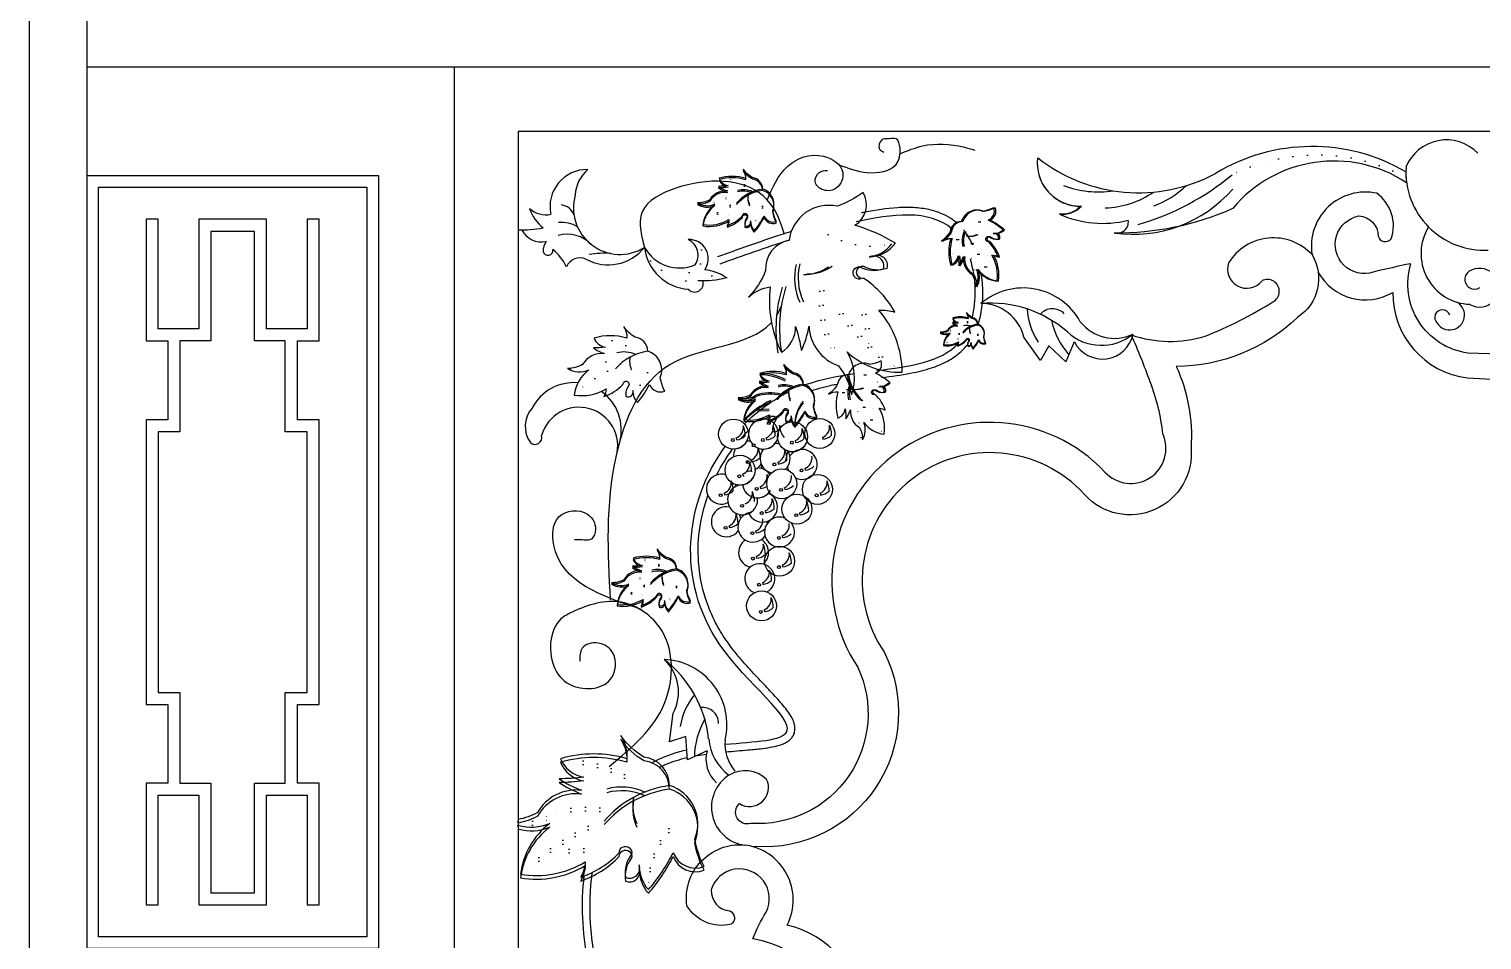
# Model space of a CAD drawing. Extents: x -66030 to 95157, y -13132 to 45879.
# Drawn here: x 39229 to 40480, y 41283 to 42067 of the extents above; entities that cross this region are included whole.
import ezdxf

# ---------------------------------------------------------------- set-up
doc = ezdxf.new("R2010")
doc.units = 0
doc.header["$LTSCALE"] = 100
doc.header["$MEASUREMENT"] = 0
doc.linetypes.add('DOT2', pattern=[0.125, 0, -0.125])
for name, color, linetype in [('3', 11, 'CONTINUOUS'), ('4', 121, 'CONTINUOUS'), ('7', 105, 'CONTINUOUS')]:
    doc.layers.add(name, color=color, linetype=linetype)

msp = doc.modelspace()

# ---------------------------------------------------------------- hatches: boundary and pattern name
at = {"layer": '3'}
h = msp.add_hatch(dxfattribs=at)
h.set_pattern_fill('ANGLE', color=256, scale=1.305361, style=0)
h.set_pattern_definition([(360, (38368.544, 41294.638), (4e-15, 9.11795), [6.631235, -2.486713]), (90, (38368.544, 41294.638), (-9.11795, 5e-15), [6.631235, -2.486713])])
h.paths.add_polyline_path([(39836, 41713.3, 1), (39833.5, 41713.3, 1)])
h = msp.add_hatch(dxfattribs=at)
h.set_pattern_fill('ANGLE', color=256, scale=1.305361, style=0)
h.set_pattern_definition([(360, (38394.289, 41294.638), (4e-15, 9.11795), [6.631235, -2.486713]), (90, (38394.289, 41294.638), (-9.11795, 5e-15), [6.631235, -2.486713])])
h.paths.add_polyline_path([(39861.7, 41713.3, 1), (39859.2, 41713.3, 1)])
h = msp.add_hatch(dxfattribs=at)
h.set_pattern_fill('ANGLE', color=256, scale=1.305361, style=0)
h.set_pattern_definition([(360, (38419.318, 41292.344), (4e-15, 9.11795), [6.631235, -2.486713]), (90, (38419.318, 41292.344), (-9.11795, 5e-15), [6.631235, -2.486713])])
h.paths.add_polyline_path([(39886.8, 41711, 1), (39884.3, 41711, 1)])
h = msp.add_hatch(dxfattribs=at)
h.set_pattern_fill('ANGLE', color=256, scale=1.305361, style=0)
h.set_pattern_definition([(360, (38381.267, 41275.691), (4e-15, 9.11795), [6.631235, -2.486713]), (90, (38381.267, 41275.691), (-9.11795, 5e-15), [6.631235, -2.486713])])
h.paths.add_polyline_path([(39848.7, 41694.3, 1), (39846.2, 41694.3, 1)])
h = msp.add_hatch(dxfattribs=at)
h.set_pattern_fill('ANGLE', color=256, scale=1.305361, style=0)
h.set_pattern_definition([(360, (38404.32, 41273.697), (4e-15, 9.11795), [6.631235, -2.486713]), (90, (38404.32, 41273.697), (-9.11795, 5e-15), [6.631235, -2.486713])])
h.paths.add_polyline_path([(39871.8, 41692.3, 1), (39869.3, 41692.3, 1)])
h = msp.add_hatch(dxfattribs=at)
h.set_pattern_fill('ANGLE', color=256, scale=1.305361, style=0)
h.set_pattern_definition([(360, (38374.061, 41263.518), (4e-15, 9.11795), [6.631235, -2.486713]), (90, (38374.061, 41263.518), (-9.11795, 5e-15), [6.631235, -2.486713])])
h.paths.add_polyline_path([(39841.5, 41682.1, 1), (39839, 41682.1, 1)])
h = msp.add_hatch(dxfattribs=at)
h.set_pattern_fill('ANGLE', color=256, scale=1.305361, style=0)
h.set_pattern_definition([(360, (38427.644, 41268.495), (4e-15, 9.11795), [6.631235, -2.486713]), (90, (38427.644, 41268.495), (-9.11795, 5e-15), [6.631235, -2.486713])])
h.paths.add_polyline_path([(39895.1, 41687.1, 1), (39892.6, 41687.1, 1)])
h = msp.add_hatch(dxfattribs=at)
h.set_pattern_fill('ANGLE', color=256, scale=1.305361, style=0)
h.set_pattern_definition([(360, (38389.108, 41252.608), (4e-15, 9.11795), [6.631235, -2.486713]), (90, (38389.108, 41252.608), (-9.11795, 5e-15), [6.631235, -2.486713])])
h.paths.add_polyline_path([(39856.6, 41671.2, 1), (39854.1, 41671.2, 1)])
h = msp.add_hatch(dxfattribs=at)
h.set_pattern_fill('ANGLE', color=256, scale=1.305361, style=0)
h.set_pattern_definition([(360, (38410.029, 41251.833), (4e-15, 9.11795), [6.631235, -2.486713]), (90, (38410.029, 41251.833), (-9.11795, 5e-15), [6.631235, -2.486713])])
h.paths.add_polyline_path([(39877.5, 41670.4, 1), (39875, 41670.4, 1)])
h = msp.add_hatch(dxfattribs=at)
h.set_pattern_fill('ANGLE', color=256, scale=1.305361, style=0)
h.set_pattern_definition([(360, (38358.1465, 41247.1805), (4e-15, 9.11795), [6.631235, -2.486713]), (90, (38358.1465, 41247.1805), (-9.11795, 5e-15), [6.631235, -2.486713])])
h.paths.add_polyline_path([(39825.6, 41665.8, 1.000002), (39823.1, 41665.8, 1.000002)])
h = msp.add_hatch(dxfattribs=at)
h.set_pattern_fill('ANGLE', color=256, scale=1.305361, style=0)
h.set_pattern_definition([(360, (38376.356, 41237.9775), (4e-15, 9.11795), [6.631235, -2.486713]), (90, (38376.356, 41237.9775), (-9.11795, 5e-15), [6.631235, -2.486713])])
h.paths.add_polyline_path([(39843.8, 41656.6, 1), (39841.3, 41656.6, 1)])
h = msp.add_hatch(dxfattribs=at)
h.set_pattern_fill('ANGLE', color=256, scale=1.305361, style=0)
h.set_pattern_definition([(360, (38440.723, 41247.029), (4e-15, 9.11795), [6.631235, -2.486713]), (90, (38440.723, 41247.029), (-9.11795, 5e-15), [6.631235, -2.486713])])
h.paths.add_polyline_path([(39908.2, 41665.6, 1), (39905.7, 41665.6, 1)])
h = msp.add_hatch(dxfattribs=at)
h.set_pattern_fill('ANGLE', color=256, scale=1.305361, style=0)
h.set_pattern_definition([(360, (38393.379, 41231.832), (4e-15, 9.11795), [6.631235, -2.486713]), (90, (38393.379, 41231.832), (-9.11795, 5e-15), [6.631235, -2.486713])])
h.paths.add_polyline_path([(39860.8, 41650.4, 1), (39858.3, 41650.4, 1)])
h = msp.add_hatch(dxfattribs=at)
h.set_pattern_fill('ANGLE', color=256, scale=1.305361, style=0)
h.set_pattern_definition([(360, (38423.086, 41230.034), (4e-15, 9.11795), [6.631235, -2.486713]), (90, (38423.086, 41230.034), (-9.11795, 5e-15), [6.631235, -2.486713])])
h.paths.add_polyline_path([(39890.5, 41648.6, 1), (39888, 41648.6, 1)])
h = msp.add_hatch(dxfattribs=at)
h.set_pattern_fill('ANGLE', color=256, scale=1.305361, style=0)
h.set_pattern_definition([(360, (38362.34, 41219.0835), (4e-15, 9.11795), [6.631235, -2.486713]), (90, (38362.34, 41219.0835), (-9.11795, 5e-15), [6.631235, -2.486713])])
h.paths.add_polyline_path([(39829.8, 41637.7, 1), (39827.3, 41637.7, 1)])
h = msp.add_hatch(dxfattribs=at)
h.set_pattern_fill('ANGLE', color=256, scale=1.305361, style=0)
h.set_pattern_definition([(360, (38385.255, 41214.478), (4e-15, 9.11795), [6.631235, -2.486713]), (90, (38385.255, 41214.478), (-9.11795, 5e-15), [6.631235, -2.486713])])
h.paths.add_polyline_path([(39852.7, 41633.1, 1), (39850.2, 41633.1, 1)])
h = msp.add_hatch(dxfattribs=at)
h.set_pattern_fill('ANGLE', color=256, scale=1.305361, style=0)
h.set_pattern_definition([(360, (38408.104, 41210.353), (4e-15, 9.11795), [6.631235, -2.486713]), (90, (38408.104, 41210.353), (-9.11795, 5e-15), [6.631235, -2.486713])])
h.paths.add_polyline_path([(39875.5, 41629, 1), (39873, 41629, 1)])
h = msp.add_hatch(dxfattribs=at)
h.set_pattern_fill('ANGLE', color=256, scale=1.305361, style=0)
h.set_pattern_definition([(360, (38385.777, 41192.62), (4e-15, 9.11795), [6.631235, -2.486713]), (90, (38385.777, 41192.62), (-9.11795, 5e-15), [6.631235, -2.486713])])
h.paths.add_polyline_path([(39853.2, 41611.2, 1), (39850.7, 41611.2, 1)])
h = msp.add_hatch(dxfattribs=at)
h.set_pattern_fill('ANGLE', color=256, scale=1.305361, style=0)
h.set_pattern_definition([(360, (38408.2155, 41185.261), (4e-15, 9.11795), [6.631235, -2.486713]), (90, (38408.2155, 41185.261), (-9.11795, 5e-15), [6.631235, -2.486713])])
h.paths.add_polyline_path([(39875.7, 41603.9, 1), (39873.2, 41603.9, 1)])
h = msp.add_hatch(dxfattribs=at)
h.set_pattern_fill('ANGLE', color=256, scale=1.305361, style=0)
h.set_pattern_definition([(360, (38391.134, 41170.091), (4e-15, 9.11795), [6.631235, -2.486713]), (90, (38391.134, 41170.091), (-9.11795, 5e-15), [6.631235, -2.486713])])
h.paths.add_polyline_path([(39858.6, 41588.7, 1), (39856.1, 41588.7, 1)])
h = msp.add_hatch(dxfattribs=at)
h.set_pattern_fill('ANGLE', color=256, scale=1.305361, style=0)
h.set_pattern_definition([(360, (38392.621, 41146.725), (4e-15, 9.11795), [6.631235, -2.486713]), (90, (38392.621, 41146.725), (-9.11795, 5e-15), [6.631235, -2.486713])])
h.paths.add_polyline_path([(39860.1, 41565.3, 1), (39857.6, 41565.3, 1)])

# ---------------------------------------------------------------- linework, layer by layer
at = {"layer": '3', "linetype": 'DOT2'}
for p, q in [((39830.8, 41907.7), (39820.7, 41907.3)), ((39830.8, 41906.4), (39820.7, 41906)), ((40053.2, 41871.9), (40053.6, 41861.8)), ((40054.4, 41871.9), (40054.9, 41861.8)), ((39946.1, 41821.2), (39951.6, 41796.4)), ((39949.3, 41821.7), (39954.7, 41796.9)), ((40028.6, 41800.5), (40022.8, 41800.3)), ((40028.6, 41799.8), (40022.8, 41799.5)), ((39725.1, 41763), (39712.6, 41762.5)), ((39954.8, 41740.1), (39955.2, 41729.9)), ((39956.1, 41740.1), (39956.5, 41729.9)), ((39756.9, 41580.7), (39746.7, 41580.3)), ((39756.9, 41579.4), (39746.7, 41579)), ((39706.3, 41361.7), (39681, 41360.6)), ((39706.3, 41358.5), (39681, 41357.4))]:
    msp.add_line(p, q, dxfattribs=at)
at = {"layer": '3'}
for p, q in [((40099.6, 41781.7), (40085.2, 41801.9)), ((40106.8, 41794.5), (40099.6, 41781.7)), ((40121.4, 41780.7), (40106.8, 41794.5)), ((40128.7, 41797.9), (40121.4, 41780.7)), ((39865.9, 41739.8), (39855.8, 41739.3)), ((39865.9, 41738.5), (39855.8, 41738.1)), ((39837.6, 41715), (39838, 41713.5)), ((39863.3, 41715), (39863.7, 41713.5)), ((39888.4, 41712.7), (39888.8, 41711.2)), ((39911.8, 41715.5), (39912.2, 41714)), ((39850.3, 41696.1), (39850.7, 41694.6)), ((39873.4, 41694.1), (39873.8, 41692.6)), ((39843.1, 41683.9), (39843.5, 41682.4)), ((39896.7, 41688.9), (39897.1, 41687.4)), ((39827.2, 41667.6), (39827.6, 41666.1)), ((39858.2, 41673), (39858.6, 41671.5)), ((39879.1, 41672.2), (39879.5, 41670.7)), ((39909.8, 41667.4), (39910.2, 41665.9)), ((39862.4, 41652.2), (39862.8, 41650.7)), ((39892.1, 41650.4), (39892.5, 41648.9)), ((39831.4, 41639.5), (39831.8, 41638)), ((39854.3, 41634.9), (39854.7, 41633.4)), ((39877.1, 41630.7), (39877.6, 41629.2)), ((39854.8, 41613), (39855.2, 41611.5)), ((39877.3, 41605.6), (39877.7, 41604.1)), ((39860.2, 41590.5), (39860.6, 41589)), ((39861.7, 41567.1), (39862.1, 41565.6)), ((39780.2, 41453.4), (39783.3, 41478.1)), ((39794.1, 41458.1), (39780.2, 41453.4)), ((39795.6, 41438), (39794.1, 41458.1)), ((39812.6, 41445.7), (39795.6, 41438))]:
    msp.add_line(p, q, dxfattribs=at)
for points in [[(39853.1, 41893.5, 0.062935), (39861.6, 41906.3, 0.413829), (39872.2, 41901.5, -0.069488), (39869.1, 41911, 0.446434), (39860.3, 41929.4, 0.384165), (39851.5, 41939.2, -0.105553), (39843.6, 41946.6, -0.150517), (39845.7, 41938.6, 0.143109), (39822.8, 41938.6, 0.263895), (39830.8, 41932.3, -0.03396), (39822.3, 41931.7, 0.062821), (39830.1, 41927.7, 0.303058), (39814.9, 41920.1, -0.130881), (39804.2, 41917.4, 0.237341), (39819.1, 41916.3, 0.201616), (39809, 41898.8, 0.176966), (39831.3, 41903.1, -0.109857), (39829.7, 41897.8, 0.120189), (39843, 41906.3)], [(39853.1, 41892.2, 0.062935), (39861.6, 41905, 0.413829), (39872.2, 41900.2, -0.069488), (39869.1, 41909.8, 0.446434), (39860.3, 41928.1, 0.384165), (39851.5, 41937.9, -0.105553), (39843.6, 41945.3, -0.150517), (39845.7, 41937.4, 0.143109), (39822.8, 41937.4, 0.263895), (39830.8, 41931, -0.03396), (39822.3, 41930.5, 0.062821), (39830.1, 41926.4, 0.303058), (39814.9, 41918.8, -0.130881), (39804.2, 41916.1, 0.237341), (39819.1, 41915.1, 0.201616), (39809, 41897.6, 0.176966), (39831.3, 41901.8, -0.109857), (39829.7, 41896.5, 0.120189), (39843, 41905)], [(40096.8, 41951.7, 0.414214), (40133.9, 41914.6, -6.277895), (40133.9, 41914.6, -0.260301), (40115.9, 41907.9)], [(39974.7, 41882.7, 0.062935), (39939.7, 41898.2, 0.413829), (39946.9, 41926.4, -0.069488), (39924.7, 41914.5, 0.446434), (39883.2, 41885.1, 0.384165), (39862.9, 41859.2, -0.105553), (39848.1, 41836.4, -0.150517), (39866.8, 41845.1, 0.143109), (39876.5, 41788.8, 0.263895), (39888.8, 41811.1, -0.03396), (39893.8, 41790.4, 0.062821), (39900.3, 41811.3, 0.303058), (39925.7, 41777.1, -0.130881), (39936.8, 41752.1, 0.237341), (39933, 41789.2, 0.201616), (39980.5, 41771.8, 0.176966), (39960.5, 41825, -0.109857), (39974.2, 41823.3, 0.120189), (39947.6, 41852.4)], [(40931.8, 41879.5, 0.491097), (40876.1, 41925.7, 0.330959), (40863.5, 41886.5, 0.600598), (40874.9, 41888.7, -0.397649), (40891.4, 41906.2, -1.088849), (40876.6, 41857.3, 0.049889), (40852.5, 41866.7, -0.409372), (40765.8, 41788.2, -0.018874), (40467.5, 41788.2, -0.46316), (40418.5, 41865.1, 0.01029), (40386.1, 41857.9, -1.069441), (40373.8, 41906.2, -0.397649), (40390.3, 41888.7, 0.600598), (40401.6, 41886.5, 0.330959), (40389.1, 41925.7, 0.528587), (40333.4, 41872.9)], [(39843, 41906.3, -1.132636), (39847.3, 41905.7, 0.212415), (39845.1, 41897.8, 0.655701), (39849.9, 41902, 0.197167), (39853.1, 41893.5)], [(39843, 41905, -1.132636), (39847.3, 41904.5, 0.212415), (39845.1, 41896.5, 0.655701), (39849.9, 41900.7, 0.197167), (39853.1, 41892.2)], [(40067.4, 41894.2, 0.062935), (40054.6, 41902.7, 0.413829), (40059.4, 41913.3, -0.069488), (40049.9, 41910.1, 0.446434), (40031.5, 41901.4, 0.384165), (40021.7, 41892.6, -0.105553), (40014.3, 41884.6, -0.150517), (40022.3, 41886.8, 0.143109), (40022.3, 41863.9, 0.263895), (40028.6, 41871.9, -0.03396), (40029.2, 41863.4, 0.062821), (40033.2, 41871.2, 0.303058), (40040.8, 41855.9, -0.130881), (40043.5, 41845.3, 0.237341), (40044.6, 41860.2, 0.201616), (40062.1, 41850.1, 0.176966), (40057.8, 41872.4, -0.109857), (40063.1, 41870.8, 0.120189), (40054.6, 41884.1)], [(40068.6, 41894.2, 0.062935), (40055.9, 41902.7, 0.413829), (40060.7, 41913.3, -0.069488), (40051.1, 41910.1, 0.446434), (40032.8, 41901.4, 0.384165), (40023, 41892.6, -0.105553), (40015.6, 41884.6, -0.150517), (40023.5, 41886.8, 0.143109), (40023.5, 41863.9, 0.263895), (40029.9, 41871.9, -0.03396), (40030.4, 41863.4, 0.062821), (40034.4, 41871.2, 0.303058), (40042.1, 41855.9, -0.130881), (40044.8, 41845.3, 0.237341), (40045.8, 41860.2, 0.201616), (40063.3, 41850.1, 0.176966), (40059.1, 41872.4, -0.109857), (40064.4, 41870.8, 0.120189), (40055.9, 41884.1)], [(40054.6, 41884.1, -1.132636), (40055.2, 41888.4, 0.212415), (40063.1, 41886.2, 0.655701), (40058.9, 41891, 0.197167), (40067.4, 41894.2)], [(40055.9, 41884.1, -1.132636), (40056.4, 41888.4, 0.212415), (40064.4, 41886.2, 0.655701), (40060.2, 41891, 0.197167), (40068.6, 41894.2)], [(39944.5, 41851.9, -1.132636), (39944, 41862.5, 0.212415), (39964.5, 41860.7, 0.655701), (39952, 41870.7, 0.197167), (39971.5, 41882.2)], [(39947.6, 41852.4, -1.132636), (39947.1, 41863.1, 0.212415), (39967.6, 41861.3, 0.655701), (39955.1, 41871.2, 0.197167), (39974.7, 41882.7)], [(40333.4, 41872.9, 0.494248), (40261.6, 41865.9, 0.848525), (40290.1, 41850.2, 0.848525)], [(40041.5, 41792.3, 0.062935), (40046.4, 41799.7, 0.413829), (40052.5, 41796.9, -0.069488), (40050.7, 41802.4, 0.446434), (40045.7, 41813, 0.384165), (40040.6, 41818.7, -0.105553), (40036, 41823, -0.150517), (40037.2, 41818.4, 0.143109), (40024, 41818.4, 0.263895), (40028.6, 41814.7, -0.03396), (40023.7, 41814.4, 0.062821), (40028.2, 41812.1, 0.303058), (40019.4, 41807.6, -0.130881), (40013.3, 41806.1, 0.237341), (40021.9, 41805.5, 0.201616), (40016, 41795.4, 0.176966), (40028.9, 41797.8, -0.109857), (40028, 41794.8, 0.120189), (40035.7, 41799.7)], [(40041.5, 41791.6, 0.062935), (40046.4, 41798.9, 0.413829), (40052.5, 41796.2, -0.069488), (40050.7, 41801.7, 0.446434), (40045.7, 41812.3, 0.384165), (40040.6, 41817.9, -0.105553), (40036, 41822.2, -0.150517), (40037.2, 41817.6, 0.143109), (40024, 41817.6, 0.263895), (40028.6, 41814, -0.03396), (40023.7, 41813.6, 0.062821), (40028.2, 41811.3, 0.303058), (40019.4, 41806.9, -0.130881), (40013.3, 41805.4, 0.237341), (40021.9, 41804.8, 0.201616), (40016, 41794.7, 0.176966), (40028.9, 41797.1, -0.109857), (40028, 41794.1, 0.120189), (40035.7, 41798.9)], [(39752.5, 41745.5, 0.062935), (39763, 41761.2, 0.413829), (39776.1, 41755.3, -0.069488), (39772.2, 41767.1, 0.446434), (39761.4, 41789.7, 0.384165), (39750.6, 41801.8, -0.105553), (39740.8, 41810.9, -0.150517), (39743.4, 41801.1, 0.143109), (39715.2, 41801.1, 0.263895), (39725, 41793.3, -0.03396), (39714.6, 41792.6, 0.062821), (39724.1, 41787.7, 0.303058), (39705.4, 41778.2, -0.130881), (39692.3, 41774.9, 0.237341), (39710.6, 41773.6, 0.201616), (39698.2, 41752, 0.176966), (39725.7, 41757.3, -0.109857), (39723.7, 41750.7, 0.120189), (39740.1, 41761.2)], [(40035.7, 41799.7, -1.132636), (40038.1, 41799.4, 0.212415), (40036.9, 41794.8, 0.655701), (40039.7, 41797.2, 0.197167), (40041.5, 41792.3)], [(40035.7, 41798.9, -1.132636), (40038.1, 41798.6, 0.212415), (40036.9, 41794.1, 0.655701), (40039.7, 41796.5, 0.197167), (40041.5, 41791.6)], [(39970.3, 41762.4, 0.062935), (39957.5, 41770.9, 0.413829), (39962.3, 41781.5, -0.069488), (39952.8, 41778.3, 0.446434), (39934.4, 41769.6, 0.384165), (39924.6, 41760.8, -0.105553), (39917.2, 41752.8, -0.150517), (39925.2, 41754.9, 0.143109), (39925.2, 41732.1, 0.263895), (39931.5, 41740, -0.03396), (39932.1, 41731.5, 0.062821), (39936.1, 41739.3, 0.303058), (39943.7, 41724.1, -0.130881), (39946.4, 41713.5, 0.237341), (39947.5, 41728.4, 0.201616), (39965, 41718.3, 0.176966), (39960.7, 41740.6, -0.109857), (39966, 41739, 0.120189), (39957.5, 41752.3)], [(39888.2, 41725.6, 0.062935), (39896.7, 41738.3, 0.413829), (39907.3, 41733.5, -0.069488), (39904.1, 41743.1, 0.446434), (39895.4, 41761.4, 0.384165), (39886.6, 41771.2, -0.105553), (39878.6, 41778.7, -0.150517), (39880.7, 41770.7, 0.143109), (39857.9, 41770.7, 0.263895), (39865.9, 41764.3, -0.03396), (39857.4, 41763.8, 0.062821), (39865.2, 41759.8, 0.303058), (39849.9, 41752.1, -0.130881), (39839.3, 41749.5, 0.237341), (39854.2, 41748.4, 0.201616), (39844.1, 41730.9, 0.176966), (39866.4, 41735.1, -0.109857), (39864.8, 41729.8, 0.120189), (39878.1, 41738.3)], [(39888.2, 41724.3, 0.062935), (39896.7, 41737, 0.413829), (39907.3, 41732.3, -0.069488), (39904.1, 41741.8, 0.446434), (39895.4, 41760.2, 0.384165), (39886.6, 41770, -0.105553), (39878.6, 41777.4, -0.150517), (39880.7, 41769.4, 0.143109), (39857.9, 41769.4, 0.263895), (39865.9, 41763.1, -0.03396), (39857.4, 41762.5, 0.062821), (39865.2, 41758.5, 0.303058), (39849.9, 41750.8, -0.130881), (39839.3, 41748.2, 0.237341), (39854.2, 41747.1, 0.201616), (39844.1, 41729.6, 0.176966), (39866.4, 41733.9, -0.109857), (39864.8, 41728.6, 0.120189), (39878.1, 41737)], [(39740.1, 41761.2, -1.132636), (39745.3, 41760.6, 0.212415), (39742.7, 41750.7, 0.655701), (39748.6, 41756, 0.197167), (39752.5, 41745.5)], [(39956.3, 41752.3, -1.132636), (39956.8, 41756.5, 0.212415), (39964.8, 41754.4, 0.655701), (39960.5, 41759.2, 0.197167), (39969, 41762.4)], [(39957.5, 41752.3, -1.132636), (39958.1, 41756.5, 0.212415), (39966, 41754.4, 0.655701), (39961.8, 41759.2, 0.197167), (39970.3, 41762.4)], [(39866.5, 41731.3, -1.132636), (39871.8, 41730.6, 0.212415), (39869.1, 41720.8, 0.655701), (39875, 41726, 0.197167), (39879, 41715.6)], [(39878.1, 41738.3, -1.132636), (39882.3, 41737.8, 0.212415), (39880.2, 41729.8, 0.655701), (39885, 41734.1, 0.197167), (39888.2, 41725.6)], [(39878.1, 41737, -1.132636), (39882.3, 41736.5, 0.212415), (39880.2, 41728.6, 0.655701), (39885, 41732.8, 0.197167), (39888.2, 41724.3)], [(39779.2, 41566.5, 0.062935), (39787.7, 41579.2, 0.413829), (39798.3, 41574.5, -0.069488), (39795.1, 41584, 0.446434), (39786.4, 41602.4, 0.384165), (39777.6, 41612.1, -0.105553), (39769.6, 41619.6, -0.150517), (39771.7, 41611.6, 0.143109), (39748.9, 41611.6, 0.263895), (39756.8, 41605.2, -0.03396), (39748.3, 41604.7, 0.062821), (39756.1, 41600.7, 0.303058), (39740.9, 41593, -0.130881), (39730.3, 41590.4, 0.237341), (39745.2, 41589.3, 0.201616), (39735.1, 41571.8, 0.176966), (39757.4, 41576.1, -0.109857), (39755.8, 41570.7, 0.120189), (39769.1, 41579.2)], [(39779.2, 41565.2, 0.062935), (39787.7, 41578, 0.413829), (39798.3, 41573.2, -0.069488), (39795.1, 41582.7, 0.446434), (39786.4, 41601.1, 0.384165), (39777.6, 41610.9, -0.105553), (39769.6, 41618.3, -0.150517), (39771.7, 41610.3, 0.143109), (39748.9, 41610.3, 0.263895), (39756.8, 41604, -0.03396), (39748.3, 41603.4, 0.062821), (39756.1, 41599.4, 0.303058), (39740.9, 41591.8, -0.130881), (39730.3, 41589.1, 0.237341), (39745.2, 41588.1, 0.201616), (39735.1, 41570.5, 0.176966), (39757.4, 41574.8, -0.109857), (39755.8, 41569.5, 0.120189), (39769.1, 41578)], [(39769.1, 41579.2, -1.132636), (39773.3, 41578.7, 0.212415), (39771.2, 41570.7, 0.655701), (39776, 41575, 0.197167), (39779.2, 41566.5)], [(39769.1, 41578, -1.132636), (39773.3, 41577.4, 0.212415), (39771.2, 41569.5, 0.655701), (39776, 41573.7, 0.197167), (39779.2, 41565.2)], [(39942.3, 41517.7, -0.570586), (39850.1, 41383.2, -0.80418), (39840.4, 41400.2, 0.750836), (39863.8, 41421.1, 0.334602), (39831.5, 41424.8, 0.420234)], [(39762.1, 41326.2, 0.062935), (39783.4, 41358, 0.413829), (39809.9, 41346.1, -0.069488), (39801.9, 41369.9, 0.446434), (39780.1, 41415.8, 0.384165), (39758.1, 41440.3, -0.105553), (39738.2, 41458.8, -0.150517), (39743.5, 41438.9, 0.143109), (39686.4, 41438.9, 0.263895), (39706.3, 41423, -0.03396), (39685.1, 41421.7, 0.062821), (39704.5, 41411.7, 0.303058), (39666.5, 41392.5, -0.083828), (39649.8, 41386.6)], [(39762.1, 41323, 0.062935), (39783.4, 41354.8, 0.413829), (39809.9, 41342.9, -0.069488), (39801.9, 41366.8, 0.446434), (39780.1, 41412.6, 0.384165), (39758.1, 41437.1, -0.105553), (39738.2, 41455.7, -0.150517), (39743.5, 41435.8, 0.143109), (39686.4, 41435.8, 0.263895), (39706.3, 41419.8, -0.03396), (39685.1, 41418.5, 0.062821), (39704.5, 41408.5, 0.303058), (39666.5, 41389.3, -0.083828), (39649.8, 41383.5)], [(39649.8, 41381.6, 0.16978), (39677.1, 41383.2, 0.201616), (39651.9, 41339.4, 0.176966), (39707.6, 41350, -0.109857), (39703.7, 41336.8, 0.120189), (39736.9, 41358)], [(39649.8, 41378.4, 0.16978), (39677.1, 41380, 0.201616), (39651.9, 41336.2, 0.176966), (39707.6, 41346.9, -0.109857), (39703.7, 41333.6, 0.120189), (39736.9, 41354.8)], [(39736.9, 41358, -1.132636), (39747.5, 41356.7, 0.212415), (39742.2, 41336.8, 0.655701), (39754.1, 41347.4, 0.197167), (39762.1, 41326.2)], [(39736.9, 41354.8, -1.132636), (39747.5, 41353.5, 0.212415), (39742.2, 41333.6, 0.655701), (39754.1, 41344.2, 0.197167), (39762.1, 41323)], [(39802.2, 40879.7, -0.473789), (39762.6, 40939.7, -0.330959), (39802.8, 40948.7, -0.600598), (39799.6, 40937.6, 0.397649), (39780.7, 40922.7, 1.069441), (39829.9, 40930.7, -0.01029), (39825.6, 40963.6, 0.453682), (39909.2, 41037.5, 0.036671), (39922.6, 41190.5, 0.409372), (39852, 41283.7, -0.049889), (39863.4, 41306.9, 1.088849), (39816, 41325.9, 0.397649), (39832, 41307.9, -0.600598), (39833.2, 41296.4, -0.330959), (39795.2, 41312.3, -0.48343), (39844.6, 41364.6, -0.48343)]]:
    msp.add_lwpolyline(points, format="xyb", dxfattribs=at)
for points in [[(39288.7, 41285.4), (39288.7, 41931), (39519.5, 41931), (39519.5, 41285.4)], [(39864.6, 41728.7), (39866.8, 41728.7), (39866.8, 41726.8), (39864.6, 41726.8)], [(39851.6, 41709.7), (39853.7, 41709.7), (39853.7, 41707.8), (39851.6, 41707.8)]]:
    msp.add_lwpolyline(points, close=True, dxfattribs=at)
for points in [[(39329.5, 41903.4), (39329.5, 41798.6), (39348.3, 41798.6), (39348.3, 41730.8), (39329.5, 41730.8), (39329.5, 41485.6), (39348.3, 41485.6), (39348.3, 41417.8), (39329.5, 41417.8), (39329.5, 41313), (39340, 41313), (39340, 41407.4), (39374.9, 41407.4), (39374.9, 41313), (39433.3, 41313), (39433.3, 41407.4), (39468.2, 41407.4), (39468.2, 41313), (39478.6, 41313), (39478.6, 41417.8), (39459.9, 41417.8), (39459.9, 41485.6), (39478.6, 41485.6), (39478.6, 41730.8), (39459.9, 41730.8), (39459.9, 41798.6), (39478.6, 41798.6), (39478.6, 41903.4), (39468.2, 41903.4), (39468.2, 41809), (39433.3, 41809), (39433.3, 41903.4), (39374.9, 41903.4), (39374.9, 41809), (39340, 41809), (39340, 41903.4), (39329.5, 41903.4)], [(39468.2, 41720.4), (39449.4, 41720.4), (39449.4, 41798.6), (39422.8, 41798.6), (39422.8, 41892.9), (39385.3, 41892.9), (39385.3, 41798.6), (39358.7, 41798.6), (39358.7, 41720.4), (39340, 41720.4), (39340, 41496), (39358.7, 41496), (39358.7, 41417.8), (39385.3, 41417.8), (39385.3, 41323.5), (39422.8, 41323.5), (39422.8, 41417.8), (39449.4, 41417.8), (39449.4, 41496), (39468.2, 41496), (39468.2, 41720.4)]]:
    msp.add_lwpolyline(points, dxfattribs=at)
for centre, radius in [((39835.3, 41718.4), 12.9), ((39909.6, 41718.9), 12.9), ((39886.1, 41716.1), 12.9), ((39834.7, 41713.3), 1.25), ((39860.5, 41713.3), 1.25), ((39885.5, 41711), 1.25), ((39840.9, 41687.3), 12.9), ((39847.5, 41694.3), 1.25), ((39870.5, 41692.3), 1.25), ((39840.3, 41682.1), 1.25), ((39876.8, 41675.6), 12.9), ((39893.8, 41687.1), 1.25), ((39907.5, 41670.8), 12.9), ((39855.3, 41671.2), 1.25), ((39876.2, 41670.4), 1.25), ((39824.3, 41665.8), 1.25), ((39842.6, 41656.6), 1.25), ((39889.9, 41653.8), 12.9), ((39906.9, 41665.6), 1.25), ((39859.6, 41650.4), 1.25), ((39889.3, 41648.6), 1.25), ((39828.5, 41637.7), 1.25), ((39851.5, 41633.1), 1.25), ((39874.3, 41629), 1.25), ((39875, 41609), 12.9), ((39852, 41611.2), 1.25), ((39874.4, 41603.9), 1.25), ((39859.4, 41570.5), 12.9), ((39857.3, 41588.7), 1.25), ((39858.8, 41565.3), 1.25)]:
    msp.add_circle(centre, radius, dxfattribs=at)
for centre, radius, start, end in [((40449.1, 41934.1), 37.6, 44.1065, 158.0098), ((40133.9, 41951.7), 37.1, 172.965, 271.2769), ((40184, 42066.5), 140.3, 231.7712, 298.2137), ((40333.4, 41805.5), 160.5, 59.7957, 121.19), ((39709.3, 41914.2), 32, 88.943, 191.8749), ((39730.4, 41922.3), 31.5, 130.6459, 176.1728), ((40352.3, 41839.9), 113.6, 56.6251, 140.1445), ((40481.7, 41944.2), 67.5, 176.6366, 272.859), ((40149.6, 42010.3), 83.4, 248.7645, 278.7027), ((40119.9, 42117.3), 227.6, 286.2792, 309.4973), ((40168.9, 41991.3), 81.5, 290.2293, 313.5843), ((39737.5, 41913.2), 40.1, 163.8249, 301.7262), ((39865.2, 41893.5), 36.2, 97.8053, 139.2196), ((39865.2, 41892.3), 36.2, 97.8053, 139.2196), ((39843.8, 41909.5), 19.3, 65.5982, 105.241), ((39843.8, 41908.3), 19.3, 65.5982, 105.241), ((39861.8, 41922.4), 14.2, 168.2194, 205.7267), ((39861.8, 41921.2), 14.2, 168.2194, 205.7267), ((40153.6, 41989.1), 75.9, 271.288, 304.6714), ((40179.9, 42003.3), 112.8, 261.361, 319.0473), ((39673.7, 41928), 20.8, 227.3739, 282.1483), ((39696.2, 41925.8), 38.9, 199.7625, 230.2817), ((39685.5, 41902.6), 13.2, 20.0879, 82.5909), ((40118.6, 41930.1), 22.4, 263.0941, 316.1731), ((40153.2, 41990.1), 90.3, 245.6125, 284.0101), ((40166.9, 42132), 240.2, 269.0673, 294.1326), ((39653, 41992.3), 98.1, 268.107, 280.7734), ((39670.1, 41903.1), 19.3, 207.4535, 281.3087), ((39687, 41873.8), 26.9, 58.8334, 95.185), ((40051.4, 41884.9), 19.3, 155.5982, 195.241), ((40052.6, 41884.9), 19.3, 155.5982, 195.241), ((40165.7, 41900.9), 9.54, 253.6359, 9.5676), ((40470.8, 41873.7), 43.6, 148.1648, 268.1248), ((39685.2, 41876.2), 13.8, 144.8291, 181.7373), ((39692.3, 41861.9), 28.6, 42.7072, 106.3644), ((39790, 41872.5), 14.8, 325.4258, 64.7433), ((39797.1, 41869.4), 16.5, 324.9747, 92.5588), ((40038.5, 41902.9), 14.2, 258.2194, 295.7267), ((40039.7, 41902.9), 14.2, 258.2194, 295.7267), ((39675.5, 41876.6), 4.28, 191.2977, 11.2976), ((39651.7, 41843.5), 44, 25.3718, 50.4402), ((39703.2, 41857.3), 12.8, 66.8113, 156.7474), ((39727.5, 41903.6), 39.5, 240.7752, 321.82), ((39724.9, 41793.9), 80.2, 86.496, 100.0201), ((39799.2, 41883.8), 40.8, 186.6059, 266.0619), ((39788.8, 41895.9), 34.5, 208.9948, 292.8578), ((39806.9, 41821), 39, 55.4742, 84.6007), ((39936.1, 41852.4), 48.3, 165.4748, 205.1177), ((39939.2, 41852.9), 48.3, 165.4748, 205.1177), ((39896.6, 41891.3), 35.4, 268.096, 305.6033), ((39899.7, 41891.8), 35.4, 268.096, 305.6033), ((40473.3, 41851.6), 8.39, 107.7222, 301.9385), ((40477.7, 41844.4), 16.7, 239.9588, 114.8303), ((39801.8, 41848.2), 7.48, 222.7308, 18.3861), ((39808.9, 41929), 78.5, 266.9368, 284.8623), ((39995.6, 41808.4), 123.8, 162.8632, 189.3848), ((39998.7, 41809), 123.8, 162.8632, 189.3848), ((40084.6, 41787.9), 56.3, 28.9534, 130.2071), ((40295, 41841.3), 10.2, 297.0346, 118.6985), ((40056.6, 41730.8), 100.4, 48.7869, 94.7639), ((40048.7, 41793.3), 37.5, 13.2548, 90.6463), ((40096.7, 42160.6), 386.1, 291.9877, 301.7198), ((40451.9, 41820.9), 12.8, 212.8916, 57.8287), ((40147.6, 41829.9), 59.6, 183.565, 212.772), ((40110, 41812.4), 13.9, 43.5506, 138.8138), ((40445.6, 41818.8), 6.62, 18.1011, 227.6821), ((40048.5, 41792.4), 20.9, 97.8053, 139.2196), ((40048.5, 41791.6), 20.9, 97.8053, 139.2196), ((40036.1, 41800.8), 11.1, 65.5982, 105.241), ((40046.5, 41809), 8.17, 168.2194, 205.7267), ((40046.5, 41808.3), 8.17, 168.2194, 205.7267), ((40174.4, 41830.9), 67, 192.4263, 221.2457), ((40152.1, 41837.9), 43.1, 227.0829, 309.0166), ((40163.2, 41838), 37.2, 217.9036, 295.5402), ((40152.9, 41810), 27, 206.8093, 347.9354), ((39579.7, 41540.8), 653.4, 19.916, 23.7337), ((40211.4, 41901.4), 103.2, 251.0436, 286.8275), ((39767.5, 41745.5), 44.6, 97.8053, 139.2196), ((39741.1, 41765.3), 23.8, 65.5982, 105.241), ((39763.3, 41781.2), 17.5, 168.2194, 205.7267), ((39857.5, 41721.2), 49.5, 62.9866, 89.5082), ((39857.5, 41719.9), 49.5, 62.9866, 89.5082), ((39969, 41774.5), 36.2, 187.8053, 229.2196), ((39970.2, 41774.5), 36.2, 187.8053, 229.2196), ((39698, 41722), 40.7, 85.1916, 152.5531), ((39698, 41722), 40.7, 344.8957, 54.4836), ((39900.3, 41725.6), 36.2, 97.8053, 139.2196), ((39900.3, 41724.3), 36.2, 97.8053, 139.2196), ((39878.9, 41741.6), 19.3, 65.5982, 105.241), ((39878.9, 41740.3), 19.3, 65.5982, 105.241), ((39896.9, 41754.5), 14.2, 168.2194, 205.7267), ((39896.9, 41753.2), 14.2, 168.2194, 205.7267), ((39953, 41753.1), 19.3, 155.5982, 195.241), ((39954.3, 41753.1), 19.3, 155.5982, 195.241), ((39940.1, 41771.1), 14.2, 258.2194, 295.7267), ((39941.4, 41771.1), 14.2, 258.2194, 295.7267), ((40035.4, 41701), 170.4, 5.8989, 21.4522), ((39845.2, 41765), 16.1, 256.3412, 305.665), ((39845.2, 41763.7), 16.1, 256.3412, 305.665), ((39904.6, 41670.4), 85.5, 115.7732, 135.0419), ((39904.6, 41669.2), 85.5, 115.7732, 135.0419), ((39866.8, 41718.2), 35.8, 74.5609, 109.9105), ((39866.8, 41717), 35.8, 74.5609, 109.9105), ((39918, 41727.4), 29.8, 139.8452, 183.414), ((39918, 41726.1), 29.8, 139.8452, 183.414), ((39679.7, 41725), 23.8, 138.5942, 215.6746), ((39702.2, 41708.1), 33.4, 344.4411, 164.3282), ((39861.1, 41718.4), 12.9, 235.2758, 222.4169), ((39833.8, 41724.3), 10, 292.4666, 7.5187), ((39825.2, 41717.3), 20.2, 358.8475, 24.1395), ((39859.5, 41724.3), 10, 292.4666, 7.5187), ((39851, 41717.3), 20.2, 358.8475, 24.1395), ((39884.5, 41722), 10, 292.4666, 7.5187), ((39876, 41715), 20.2, 358.8475, 24.1395), ((39908, 41724.7), 10, 292.4666, 7.5187), ((39911.5, 41725.6), 11.6, 273.7775, 315.0657), ((39899.5, 41717.8), 20.2, 358.8475, 24.1395), ((40056, 41592.4), 136.1, 43.2904, 213.2905), ((40177.4, 41706.1), 30.2, 222.4041, 24.3441), ((39664.4, 41715.4), 5.86, 226.6423, 16.5156), ((39848.1, 41699.5), 12.9, 151.447, 182.7057), ((39835.3, 41718.4), 12.9, 276.3174, 331.447), ((39837.2, 41725.1), 11.6, 273.7775, 315.0657), ((39848.1, 41699.5), 12.9, 82.2478, 96.3174), ((39846.5, 41705.3), 10, 292.4666, 7.5187), ((39838, 41698.4), 20.2, 358.8475, 24.1395), ((39871.1, 41697.5), 12.9, 141.1885, 256.0033), ((39861.1, 41718.4), 12.9, 262.2478, 321.1885), ((39848.1, 41699.5), 12.9, 21.0644, 28.7533), ((39863, 41725.1), 11.6, 273.7775, 315.0657), ((39871.1, 41697.5), 12.9, 72.8326, 90), ((39886.1, 41716.1), 12.9, 222.1242, 323.4902), ((39894.4, 41692.3), 12.9, 243.055, 145.5857), ((39888, 41722.8), 11.6, 273.7775, 315.0657), ((39839.3, 41693.2), 10, 292.4666, 7.5187), ((39830.8, 41686.2), 20.2, 358.8475, 24.1395), ((39850, 41706.2), 11.6, 273.7775, 315.0657), ((39848.1, 41699.5), 12.9, 296.0461, 329.0509), ((39848.1, 41699.5), 12.9, 296.0461, 329.0509), ((39869.5, 41703.3), 10, 292.4666, 7.5187), ((39873, 41704.2), 11.6, 273.7775, 315.0657), ((39861, 41696.4), 20.2, 358.8475, 24.1395), ((39871.1, 41697.5), 12.9, 313.2682, 29.5445), ((39892.9, 41698.1), 10, 292.4666, 7.5187), ((39824.9, 41671), 12.9, 73.3907, 295.605), ((39840.9, 41687.3), 12.9, 276.3174, 331.447), ((39842.7, 41694), 11.6, 273.7775, 279.0694), ((39848.1, 41699.5), 12.9, 264.8524, 283.0552), ((39855.9, 41676.4), 12.9, 127.5232, 132.9446), ((39855.9, 41676.4), 12.9, 33.4692, 90), ((39854.3, 41682.2), 10, 292.4666, 7.5187), ((39845.8, 41675.3), 20.2, 16.7024, 24.1395), ((39875.2, 41681.5), 10, 292.4666, 7.5187), ((39894.4, 41692.3), 12.9, 189.2699, 203.7617), ((39894.4, 41692.3), 12.9, 276.3174, 331.447), ((39896.3, 41699), 11.6, 273.7775, 315.0657), ((39823.4, 41676.8), 10, 292.4666, 7.5187), ((39826.8, 41677.7), 11.6, 273.7775, 315.0657), ((39843.1, 41661.8), 12.9, 90, 7.8501), ((39814.8, 41669.9), 20.2, 358.8475, 24.1395), ((39824.9, 41671), 12.9, 10.7704, 18.1102), ((39855.9, 41676.4), 12.9, 187.8469, 322.2871), ((39841.6, 41667.6), 10, 292.4666, 7.5187), ((39860.2, 41655.6), 12.9, 203.0112, 67.0901), ((39833.1, 41660.7), 20.2, 358.8475, 24.1395), ((39855.9, 41676.4), 12.9, 270, 330.3201), ((39857.8, 41683.1), 11.6, 273.7775, 303.1353), ((39878.7, 41682.3), 11.6, 273.7775, 315.0657), ((39905.9, 41676.7), 10, 292.4666, 7.5187), ((39909.4, 41677.5), 11.6, 273.7775, 315.0657), ((39897.4, 41669.7), 20.2, 358.8475, 24.1395), ((39829.1, 41642.9), 12.9, 77.4049, 323.8449), ((39860.2, 41655.6), 12.9, 134.1435, 136.1434), ((39858.6, 41661.5), 10, 292.4666, 7.5187), ((39850.1, 41654.5), 20.2, 358.8475, 24.1395), ((39888.3, 41659.7), 10, 292.4666, 7.5187), ((39879.8, 41652.7), 20.2, 358.8475, 24.1395), ((39827.6, 41648.7), 10, 292.4666, 7.5187), ((39819, 41641.8), 20.2, 358.8475, 24.1395), ((39852, 41638.3), 12.9, 98.1704, 324.1661), ((39829.1, 41642.9), 12.9, 13.4267, 29.4604), ((39850.5, 41644.1), 10, 292.4666, 7.5187), ((39874.9, 41634.1), 12.9, 68.827, 36.6138), ((39862.1, 41662.3), 11.6, 273.7775, 315.0657), ((39852, 41638.3), 12.9, 15.3646, 23.0112), ((39891.8, 41660.5), 11.6, 273.7775, 315.0657), ((39831, 41649.6), 11.6, 273.7775, 315.0657), ((39853.9, 41645), 11.6, 273.7775, 315.0657), ((39873.3, 41640), 10, 292.4666, 7.5187), ((39876.8, 41640.8), 11.6, 273.7775, 315.0657), ((39852.6, 41616.4), 12.9, 123.2394, 257.4651), ((39851, 41622.3), 10, 292.4666, 7.5187), ((39852.6, 41616.4), 12.9, 309.2872, 59.4963), ((39842.5, 41615.3), 20.2, 358.8475, 24.1395), ((39857.9, 41593.9), 12.9, 298.2139, 249.0669), ((39854.5, 41623.1), 11.6, 273.7775, 315.0657), ((39873.4, 41614.9), 10, 292.4666, 7.5187), ((39876.9, 41615.7), 11.6, 273.7775, 315.0657), ((39864.9, 41607.9), 20.2, 358.8475, 24.1395), ((39791.3, 41566.5), 36.2, 97.8053, 139.2196), ((39791.3, 41565.3), 36.2, 97.8053, 139.2196), ((39769.9, 41582.5), 19.3, 65.5982, 105.241), ((39769.9, 41581.2), 19.3, 65.5982, 105.241), ((39787.9, 41595.4), 14.2, 168.2194, 205.7267), ((39787.9, 41594.2), 14.2, 168.2194, 205.7267), ((39856.3, 41599.7), 10, 292.4666, 7.5187), ((39859.8, 41600.6), 11.6, 273.7775, 315.0657), ((39847.8, 41592.8), 20.2, 358.8475, 24.1395), ((39857.8, 41576.4), 10, 292.4666, 7.5187), ((39861.3, 41577.2), 11.6, 273.7775, 315.0657), ((39849.3, 41569.4), 20.2, 358.8475, 24.1395), ((39714.1, 41445), 100.4, 6.3083, 52.2853), ((39750.5, 41496.4), 37.5, 330.7763, 48.1677), ((39773.3, 41468.1), 56.3, 346.4748, 87.7285), ((39848.1, 41456.6), 59.6, 141.0864, 170.2934), ((39808.6, 41469.1), 13.9, 1.072, 96.3352), ((39868.6, 41439.3), 67, 149.9477, 178.7671), ((39856.9, 41459.4), 43.1, 184.6043, 233.6585), ((39865.1, 41452), 37.2, 175.425, 219.7067), ((39838.6, 41438.4), 27, 164.3307, 228.3413), ((39849.2, 41397.1), 32.9, 122.8391, 262.0188), ((39792.4, 41326.2), 90.4, 97.8053, 139.2196), ((39792.4, 41323.1), 90.4, 97.8053, 139.2196), ((39738.9, 41366.2), 48.3, 65.5982, 105.241), ((39738.9, 41363), 48.3, 65.5982, 105.241), ((39783.9, 41398.5), 35.4, 168.2194, 205.7267), ((39783.9, 41395.3), 35.4, 168.2194, 205.7267)]:
    msp.add_arc(centre, radius, start, end, dxfattribs=at)
at = {"layer": '3', "linetype": 'DOT2'}
for centre, radius, start, end in [((40337.5, 41795.8), 163, 61.868, 116.5214), ((39822.4, 41889.1), 49.5, 62.9866, 89.5082), ((39822.4, 41887.8), 49.5, 62.9866, 89.5082), ((39810.2, 41932.9), 16.1, 256.3412, 305.665), ((39810.2, 41931.7), 16.1, 256.3412, 305.665), ((39831.8, 41886.2), 35.8, 74.5609, 109.9105), ((39831.8, 41884.9), 35.8, 74.5609, 109.9105), ((39869.5, 41838.4), 85.5, 115.7732, 135.0419), ((39869.5, 41837.1), 85.5, 115.7732, 135.0419), ((39882.9, 41895.3), 29.8, 139.8452, 183.414), ((39882.9, 41894), 29.8, 139.8452, 183.414), ((40065.6, 41924), 29.8, 229.8452, 273.414), ((40066.9, 41924), 29.8, 229.8452, 273.414), ((39794.3, 41871.7), 14.4, 281.5504, 78.827), ((39954.4, 41954.8), 74.6, 239.7218, 283.2906), ((40071.8, 41863.5), 49.5, 152.9866, 179.5082), ((40073.1, 41863.5), 49.5, 152.9866, 179.5082), ((40074.7, 41872.9), 35.8, 164.5609, 199.9105), ((40076, 41872.9), 35.8, 164.5609, 199.9105), ((39786.3, 41884.6), 28.2, 191.2354, 275.5828), ((40122.5, 41910.6), 85.5, 205.7732, 225.0419), ((40123.8, 41910.6), 85.5, 205.7732, 225.0419), ((39804.6, 41707.8), 147.4, 80.4287, 91.3198), ((40028, 41851.3), 16.1, 346.3412, 35.665), ((40029.2, 41851.3), 16.1, 346.3412, 35.665), ((39805.6, 41865.3), 18.7, 232.6715, 274.2937), ((39998.8, 41832.8), 89.5, 174.4375, 209.7871), ((40002, 41833.3), 89.5, 174.4375, 209.7871), ((40100.3, 41946.3), 213.9, 215.6499, 234.9185), ((40103.4, 41946.8), 213.9, 215.6499, 234.9185), ((40023.8, 41789.8), 28.6, 62.9866, 89.5082), ((40023.8, 41789.1), 28.6, 62.9866, 89.5082), ((40016.7, 41815.1), 9.31, 256.3412, 305.665), ((40016.7, 41814.3), 9.31, 256.3412, 305.665), ((40051, 41760.5), 49.4, 115.7732, 135.0419), ((40029.2, 41788.1), 20.7, 74.5609, 109.9105), ((40029.2, 41787.4), 20.7, 74.5609, 109.9105), ((39714.7, 41740.1), 61.1, 62.9866, 89.5082), ((40051, 41759.8), 49.4, 115.7732, 135.0419), ((40058.7, 41793.4), 17.2, 139.8452, 183.414), ((40058.7, 41792.6), 17.2, 139.8452, 183.414), ((39726.2, 41736.4), 44.1, 74.5609, 109.9105), ((39892.9, 41759.5), 40.4, 356.2178, 45.5416), ((39896, 41760.1), 40.4, 356.2178, 45.5416), ((39699.6, 41794.1), 19.9, 256.3412, 305.665), ((39772.8, 41677.5), 105.5, 115.7732, 135.0419), ((39789.3, 41747.7), 36.8, 139.8452, 183.414), ((39967.2, 41792.1), 29.8, 229.8452, 273.414), ((39968.5, 41792.1), 29.8, 229.8452, 273.414), ((39973.4, 41731.6), 49.5, 152.9866, 179.5082), ((39974.7, 41731.6), 49.5, 152.9866, 179.5082), ((39977.6, 41741), 35.8, 164.5609, 199.9105), ((40024.1, 41778.8), 85.5, 205.7732, 225.0419), ((40025.4, 41778.8), 85.5, 205.7732, 225.0419), ((39929.6, 41719.4), 16.1, 346.3412, 35.665), ((39930.9, 41719.4), 16.1, 346.3412, 35.665), ((39748.5, 41562.1), 49.5, 62.9866, 89.5082), ((39748.5, 41560.8), 49.5, 62.9866, 89.5082), ((39736.2, 41605.9), 16.1, 256.3412, 305.665), ((39757.8, 41559.1), 35.8, 74.5609, 109.9105), ((39757.8, 41557.9), 35.8, 74.5609, 109.9105), ((39736.2, 41604.6), 16.1, 256.3412, 305.665), ((39795.6, 41511.4), 85.5, 115.7732, 135.0419), ((39795.6, 41510.1), 85.5, 115.7732, 135.0419), ((39808.9, 41568.3), 29.8, 139.8452, 183.414), ((39808.9, 41567), 29.8, 139.8452, 183.414), ((39685.3, 41315.1), 123.8, 62.9866, 89.5082), ((39685.3, 41311.9), 123.8, 62.9866, 89.5082), ((39708.8, 41307.8), 89.5, 74.5609, 109.9105), ((39708.8, 41304.6), 89.5, 74.5609, 109.9105), ((39654.7, 41424.7), 40.4, 262.8969, 305.665), ((39654.7, 41421.5), 40.4, 262.8969, 305.665), ((39803.2, 41188.3), 213.9, 115.7732, 135.0419), ((39803.2, 41185.1), 213.9, 115.7732, 135.0419), ((39836.6, 41330.6), 74.6, 139.8452, 183.414), ((39836.6, 41327.4), 74.6, 139.8452, 183.414)]:
    msp.add_arc(centre, radius, start, end, dxfattribs=at)
at = {"layer": '3'}
for points in [[(40023.5, 41894.9), (40004.2, 41912), (39971.3, 41908), (39940.9, 41901.1)], [(39883.3, 41885.4), (39862.5, 41878.8), (39843.1, 41871.8), (39823.6, 41864.8)], [(40033.5, 41882.3), (40033, 41883.1), (40032.5, 41883.9), (40032, 41884.7)], [(40040.6, 41817.9), (40044.8, 41833.3), (40044.3, 41852.6), (40039.2, 41868.9)], [(39872.3, 41820.4), (39873.9, 41822.9), (39875.2, 41825.5), (39876.4, 41828.3)], [(39958.7, 41773.1), (39987.2, 41776.7), (40013.5, 41780.4), (40028.8, 41796.3)], [(39844.7, 41727.3), (39855.9, 41738.3), (39868.7, 41747.7), (39882.8, 41754.7)], [(39858.5, 41731), (39859, 41731.4), (39859.4, 41731.8), (39859.9, 41732.1)], [(39841.6, 41714.3), (39843.9, 41717), (39846.3, 41719.6), (39848.7, 41722.1)], [(39820.7, 41683.1), (39824.7, 41691), (39829.3, 41698.5), (39834.5, 41705.6)], [(39847.2, 41712.3), (39847.2, 41712.7), (39847.2, 41713), (39847.2, 41713.4)], [(39847.3, 41693.1), (39847.4, 41693.9), (39847.4, 41694.7), (39847.4, 41695.6)], [(39880.1, 41694.9), (39880.9, 41697.9), (39881.6, 41700.9), (39882.4, 41703.8)], [(39847.1, 41685.8), (39847.1, 41686.1), (39847.1, 41686.4), (39847.2, 41686.6)], [(39859.2, 41688.8), (39859.3, 41689.7), (39859.5, 41690.6), (39859.7, 41691.5)], [(39709.7, 41265.4), (39705.2, 41289.4), (39703.9, 41314.4), (39706.8, 41337.9)]]:
    msp.add_open_spline(points, degree=3, dxfattribs=at)
for points, knots in [([(40027.7, 41900), (40027.6, 41900.1), (40027.5, 41900.2), (40026.2, 41901.3), (40025, 41902.2), (40021.4, 41904.7), (40018.9, 41906.2), (40012.2, 41909.3), (40008, 41910.7), (39999.4, 41912.6), (39994.9, 41913.1), (39985.8, 41913.6), (39981.1, 41913.6), (39967.1, 41912.7), (39957.7, 41911.2), (39947.4, 41909.2), (39946.5, 41909), (39945.5, 41908.8)], [1938.074905, 1938.074905, 1938.074905, 1938.074905, 1938.389663, 1938.389663, 1941.564862, 1941.564862, 1947.915259, 1947.915259, 1957.447694, 1957.447694, 1966.980129, 1966.980129, 1976.512564, 1976.512564, 1995.273062, 1995.273062, 1997.207565, 1997.207565, 1997.207565, 1997.207565]), ([(39885, 41892.8), (39882, 41891.8), (39878.9, 41890.8), (39857, 41883.8), (39839.2, 41877.3), (39821.5, 41870.9), (39821.4, 41870.9), (39821.4, 41870.9)], [2041.571065, 2041.571065, 2041.571065, 2041.571065, 2048.860235, 2048.860235, 2094.678447, 2094.678447, 2094.720329, 2094.720329, 2094.720329, 2094.720329]), ([(40041.4, 41881.1), (40039.6, 41884.9), (40037.6, 41888.4), (40034.6, 41892.6), (40033.9, 41893.4), (40033.3, 41894.2)], [1921.905471, 1921.905471, 1921.905471, 1921.905471, 1930.268978, 1930.268978, 1932.462427, 1932.462427, 1932.462427, 1932.462427]), ([(40045.7, 41812.3), (40046.4, 41814.4), (40047, 41816.6), (40049.2, 41825.7), (40050, 41833), (40050, 41845.9), (40049.5, 41851.6), (40048.6, 41857.1)], [1875.664343, 1875.664343, 1875.664343, 1875.664343, 1880.406725, 1880.406725, 1894.728112, 1894.728112, 1905.480472, 1905.480472, 1905.480472, 1905.480472]), ([(39962.8, 41767), (39971.4, 41768.1), (39979.7, 41769.3), (39994.1, 41772.1), (40000.1, 41773.5), (40010.6, 41777), (40015.2, 41778.9), (40023.7, 41783.5), (40027.6, 41786.2), (40033.2, 41791.4), (40035.1, 41793.4), (40036.9, 41795.6)], [1801.461846, 1801.461846, 1801.461846, 1801.461846, 1819.060226, 1819.060226, 1832.817902, 1832.817902, 1844.116444, 1844.116444, 1855.414986, 1855.414986, 1861.819687, 1861.819687, 1861.819687, 1861.819687]), ([(39895.4, 41760.2), (39896.4, 41760.6), (39910.5, 41765.7), (39925.5, 41768.5), (39939.4, 41770.5)], [1755.829546, 1755.829546, 1755.829546, 1755.829546, 1758.022024, 1786.073735, 1786.073735, 1786.073735, 1786.073735]), ([(39902.2, 41755.7), (39902.9, 41755.9), (39903.7, 41756.2), (39907.6, 41757.4), (39910.8, 41758.3), (39917.5, 41760), (39921.1, 41760.8), (39924.7, 41761.5)], [1759.17582, 1759.17582, 1759.17582, 1759.17582, 1760.90381, 1760.90381, 1767.789422, 1767.789422, 1775.350946, 1775.350946, 1775.350946, 1775.350946]), ([(39827.9, 41451.3), (39854.1, 41453.7), (39913.1, 41455.1), (39780.4, 41552), (39793.6, 41660), (39828.1, 41707.8)], [1456.763321, 1456.763321, 1456.763321, 1456.763321, 1504.675975, 1576.940999, 1696.956028, 1696.956028, 1696.956028, 1696.956028]), ([(39828.6, 41444.8), (39835.2, 41445.4), (39841.6, 41445.9), (39852.1, 41446.8), (39856.2, 41447.2), (39863.3, 41448.1), (39866.2, 41448.6), (39871, 41449.5), (39873, 41450), (39876.4, 41451.1), (39877.9, 41451.6), (39880.4, 41452.8), (39881.4, 41453.4), (39883.3, 41454.7), (39884.1, 41455.4), (39885.6, 41457), (39886.3, 41457.9), (39887.2, 41459.6), (39887.5, 41460.3), (39887.9, 41461.7), (39888, 41462.5), (39888.3, 41464.2), (39888.2, 41465.3), (39888, 41467.3), (39887.8, 41468.3), (39887.3, 41470.1), (39887, 41471), (39885.9, 41473.6), (39884.9, 41475.3), (39882.8, 41478.7), (39881.6, 41480.4), (39878.9, 41483.8), (39877.4, 41485.6), (39872.8, 41490.9), (39869.3, 41494.7), (39861.9, 41502.5), (39858, 41506.5), (39850.1, 41515), (39846.1, 41519.4), (39839.7, 41526.8), (39837.3, 41529.8), (39833.2, 41534.9), (39831.6, 41537.2), (39828.3, 41541.8), (39826.7, 41544.2), (39823.6, 41549.1), (39822.2, 41551.6), (39818.2, 41559.1), (39815.9, 41564.1), (39809.9, 41579.4), (39807.4, 41589.8), (39804.7, 41610.7), (39804.5, 41621.1), (39806.6, 41641.7), (39808.8, 41651.9), (39812.3, 41663), (39812.8, 41664.3), (39813.2, 41665.6)], [1456.820097, 1456.820097, 1456.820097, 1456.820097, 1468.959156, 1468.959156, 1477.755586, 1477.755586, 1484.772684, 1484.772684, 1490.206569, 1490.206569, 1494.609216, 1494.609216, 1498.196417, 1498.196417, 1501.117855, 1501.117855, 1504.039293, 1504.039293, 1505.90001, 1505.90001, 1507.760726, 1507.760726, 1510.557801, 1510.557801, 1513.354876, 1513.354876, 1516.151951, 1516.151951, 1521.586291, 1521.586291, 1527.020631, 1527.020631, 1532.454971, 1532.454971, 1542.984045, 1542.984045, 1553.513118, 1553.513118, 1564.042191, 1564.042191, 1570.859994, 1570.859994, 1575.903219, 1575.903219, 1581.367734, 1581.367734, 1586.832248, 1586.832248, 1597.761277, 1597.761277, 1619.619335, 1619.619335, 1641.477392, 1641.477392, 1663.33545, 1663.33545, 1666.227217, 1666.227217, 1666.227217, 1666.227217]), ([(39764.9, 41435.4), (39772.2, 41439.4), (39782, 41443.4), (39793, 41446.1), (39795, 41446.5)], [1415.552038, 1415.552038, 1415.552038, 1415.552038, 1432.906063, 1436.673594, 1436.673594, 1436.673594, 1436.673594]), ([(39801.6, 41441.2), (39802.5, 41441.4), (39803.4, 41441.6), (39806.8, 41442.2), (39809.4, 41442.6), (39812, 41442.9)], [1440.067304, 1440.067304, 1440.067304, 1440.067304, 1441.729846, 1441.729846, 1446.577465, 1446.577465, 1446.577465, 1446.577465]), ([(39771.4, 41431.4), (39773.4, 41432.4), (39775.3, 41433.3), (39780.3, 41435.4), (39783.2, 41436.5), (39789.1, 41438.3), (39792, 41439.1), (39795.2, 41439.9), (39795.3, 41439.9), (39795.5, 41440)], [1418.353431, 1418.353431, 1418.353431, 1418.353431, 1423.096246, 1423.096246, 1429.754097, 1429.754097, 1435.741971, 1435.741971, 1436.060411, 1436.060411, 1436.060411, 1436.060411]), ([(39716.2, 41266.2), (39714.6, 41274.5), (39713.4, 41282.9), (39711.4, 41306.2), (39711.4, 41321.1), (39713.3, 41337.2), (39713.5, 41339.1), (39713.8, 41341)], [1283.658675, 1283.658675, 1283.658675, 1283.658675, 1300.618128, 1300.618128, 1330.464558, 1330.464558, 1334.453523, 1334.453523, 1334.453523, 1334.453523])]:
    msp.add_open_spline(points, degree=3, knots=knots, dxfattribs=at)
at = {"layer": '4'}
msp.add_lwpolyline([(40628.8, 43015.3), (39228.8, 43015.3), (39228.8, 39315.3), (39652, 39315.3)], dxfattribs=at)
at = {"layer": '4', "linetype": 'ByBlock'}
for points in [[(40333.4, 41872.9, -0.403981), (40320.9, 41818.9, -0.192756), (40216.5, 41776.7, -0.12332), (40229.2, 41706.9, -0.721825), (40137.7, 41666.1, 0.932499), (39964.9, 41530.8, -0.581899), (39854, 41363.3, -0.009104), (39852.8, 41362.9)], [(40338.8, 41857.6, 0.420883), (40402.9, 41840.4, 0.381317), (40467.2, 41766.8, 0.030827), (40798, 41766.8, 0.327579), (40867.3, 41839.4, 0.313319), (40918.6, 41848.9, 0.313319)], [(39802.2, 40879.6, 0.555852), (39848.8, 40945.9, 0.381317), (39927.7, 41003.6, 0.046784), (39946.7, 41220.7, 0.323479), (39881.6, 41295.7, 0.520055), (39844.6, 41364.6)]]:
    msp.add_lwpolyline(points, format="xyb", dxfattribs=at)
at = {"layer": '7'}
for p, q in [((39278.7, 39315.3), (39278.7, 43015.3)), ((40299.7, 41832.2), (40299.7, 41832.2))]:
    msp.add_line(p, q, dxfattribs=at)
for points in [[(41978.9, 42034.2), (41978.9, 42034.2), (41978.9, 42034.2), (39278.7, 42034.2)], [(39594.7, 42034.2), (39594.7, 39661.9)], [(39649.8, 41978.9), (39649.8, 39661.9)], [(41607.8, 41978.9), (39649.8, 41978.9)]]:
    msp.add_lwpolyline(points, dxfattribs=at)
msp.add_lwpolyline([(39278.7, 41275.4), (39278.7, 41941), (39529.5, 41941), (39529.5, 41275.4)], close=True, dxfattribs=at)
for points in [[(39926.1, 41950.3), (39950.5, 41943.6), (39975.2, 41950.6), (39978.7, 41964.7), (39975.2, 41972.6), (39969, 41972.6), (39962.9, 41971.7), (39961.1, 41963.8), (39964.6, 41961.2)], [(39978.7, 41959.8), (39998.1, 41966.5), (40033.3, 41965.6), (40043, 41962.9)], [(39864.4, 41919.9), (39881.8, 41948.9), (39912.7, 41957.7), (39929.4, 41943.6), (39924.1, 41930.4), (39912.7, 41928.6), (39905.6, 41935.7), (39909.1, 41943.6), (39916.2, 41945.4)], [(39756.2, 41567.4), (39680.6, 41622.8), (39685.1, 41647.3), (39709.5, 41649.5), (39716.2, 41633.9), (39711.7, 41627.3), (39705.1, 41627.3), (39698.4, 41627.3)], [(39728.3, 41432.3), (39776.2, 41487.4), (39771.8, 41551.8), (39736.2, 41574), (39694.4, 41564.1), (39688.7, 41560.9), (39680.6, 41518.5), (39694, 41503), (39729.5, 41507.4), (39731.7, 41529.6), (39718.4, 41538.5), (39705.1, 41534.1), (39702.9, 41523)]]:
    msp.add_spline(points, degree=3, dxfattribs=at)
for points, knots in [([(39878.8, 41890.8), (39875.5, 41903.9), (39858.3, 41938.9), (39798.5, 41939.2), (39752.9, 41915.6), (39754.4, 41894.4), (39758.6, 41879.1)], [296.317572, 296.317572, 296.317572, 296.317572, 325.278418, 383.050993, 410.250984, 428.584112, 428.584112, 428.584112, 428.584112]), ([(39729.4, 41575.6), (39727.2, 41616.5), (39723.4, 41687.4), (39768.2, 41795.9), (39848.4, 41793.1), (39867.8, 41814.5), (39867.9, 41814.6)], [0, 0, 0, 0, 95.431364, 165.120724, 237.230675, 237.589592, 237.589592, 237.589592, 237.589592])]:
    msp.add_open_spline(points, degree=3, knots=knots, dxfattribs=at)
msp.add_open_spline([(39880.2, 41884.4), (39880.2, 41884.5), (39880.1, 41884.6), (39880.1, 41884.7)], degree=3, dxfattribs=at)

doc.saveas('drawing.dxf')
